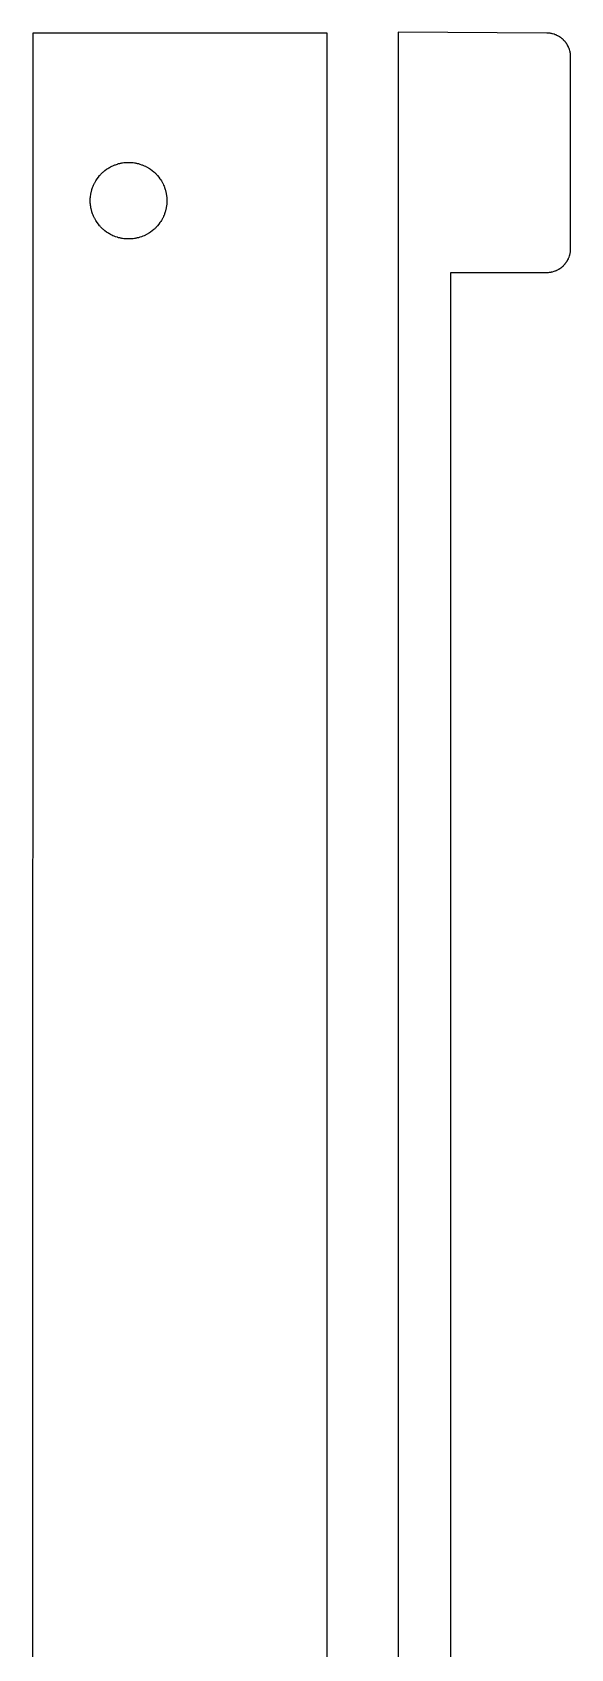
# Model space of a CAD drawing. Header units: metres. Extents: x -5 to 106, y 0 to 135.
# Drawn here: x 83.5 to 106, y 67.5 to 135 of the extents above; entities that cross this region are included whole.
import ezdxf

# ---------------------------------------------------------------- set-up
doc = ezdxf.new("R2010")
doc.units = ezdxf.units.M

msp = doc.modelspace()

# ---------------------------------------------------------------- linework, layer by layer
for p, q in [((104.95, 135), (98.75, 135.032)), ((98.75, 135.032), (98.75, 43.25)), ((83.5, 135), (83.4854, 43.168)), ((95.7842, 135), (83.5, 135)), ((95.7842, 43.25), (95.7842, 135)), ((104.968, 135), (104.95, 135)), ((104.985, 134.999), (104.968, 135)), ((105.002, 134.999), (104.985, 134.999)), ((105.02, 134.998), (105.002, 134.999)), ((105.072, 134.992), (105.02, 134.998)), ((105.089, 134.99), (105.072, 134.992)), ((105.124, 134.984), (105.089, 134.99)), ((105.141, 134.981), (105.124, 134.984)), ((105.158, 134.979), (105.141, 134.981)), ((105.175, 134.975), (105.158, 134.979)), ((105.192, 134.971), (105.175, 134.975)), ((105.259, 134.951), (105.192, 134.971)), ((105.309, 134.934), (105.259, 134.951)), ((105.324, 134.927), (105.309, 134.934)), ((105.341, 134.921), (105.324, 134.927)), ((105.356, 134.913), (105.341, 134.921)), ((105.373, 134.906), (105.356, 134.913)), ((105.42, 134.883), (105.373, 134.906)), ((105.435, 134.875), (105.42, 134.883)), ((105.45, 134.866), (105.435, 134.875)), ((105.465, 134.857), (105.45, 134.866)), ((105.479, 134.848), (105.465, 134.857)), ((105.495, 134.839), (105.479, 134.848)), ((105.509, 134.829), (105.495, 134.839)), ((105.523, 134.819), (105.509, 134.829)), ((105.538, 134.809), (105.523, 134.819)), ((105.552, 134.799), (105.538, 134.809)), ((105.579, 134.777), (105.552, 134.799)), ((105.593, 134.766), (105.579, 134.777)), ((105.606, 134.755), (105.593, 134.766)), ((105.645, 134.72), (105.606, 134.755)), ((105.657, 134.707), (105.645, 134.72)), ((105.669, 134.694), (105.657, 134.707)), ((105.682, 134.682), (105.669, 134.694)), ((105.705, 134.656), (105.682, 134.682)), ((105.716, 134.643), (105.705, 134.656)), ((105.728, 134.629), (105.716, 134.643)), ((105.749, 134.602), (105.728, 134.629)), ((105.759, 134.588), (105.749, 134.602)), ((105.77, 134.573), (105.759, 134.588)), ((105.779, 134.56), (105.77, 134.573)), ((105.789, 134.545), (105.779, 134.56)), ((105.798, 134.53), (105.789, 134.545)), ((105.808, 134.515), (105.798, 134.53)), ((105.816, 134.5), (105.808, 134.515)), ((105.824, 134.484), (105.816, 134.5)), ((105.833, 134.47), (105.824, 134.484)), ((105.856, 134.423), (105.833, 134.47)), ((105.863, 134.406), (105.856, 134.423)), ((105.877, 134.375), (105.863, 134.406)), ((105.884, 134.358), (105.877, 134.375)), ((105.901, 134.309), (105.884, 134.358)), ((105.916, 134.259), (105.901, 134.309)), ((105.92, 134.242), (105.916, 134.259)), ((105.925, 134.225), (105.92, 134.242)), ((105.928, 134.208), (105.925, 134.225)), ((105.932, 134.19), (105.928, 134.208)), ((105.935, 134.174), (105.932, 134.19)), ((105.938, 134.156), (105.935, 134.174)), ((105.94, 134.14), (105.938, 134.156)), ((105.946, 134.087), (105.94, 134.14)), ((105.947, 134.069), (105.946, 134.087)), ((105.948, 134.053), (105.947, 134.069)), ((105.95, 134.018), (105.948, 134.053)), ((105.95, 125.982), (105.95, 134.018)), ((86.1895, 128.918), (86.2393, 128.985)), ((86.2393, 128.985), (86.292, 129.05)), ((86.292, 129.05), (86.3105, 129.07)), ((86.3105, 129.07), (86.3301, 129.091)), ((86.3301, 129.091), (86.3486, 129.111)), ((86.3486, 129.111), (86.3682, 129.132)), ((86.3682, 129.132), (86.3887, 129.151)), ((86.3887, 129.151), (86.4092, 129.17)), ((86.4092, 129.17), (86.4297, 129.189)), ((86.4297, 129.189), (86.4502, 129.208)), ((86.4502, 129.208), (86.5146, 129.261)), ((86.5146, 129.261), (86.582, 129.311)), ((86.582, 129.311), (86.6289, 129.342)), ((86.6289, 129.342), (86.6758, 129.371)), ((86.6758, 129.371), (86.7002, 129.386)), ((86.7002, 129.386), (86.749, 129.413)), ((86.749, 129.413), (86.7734, 129.426)), ((86.7734, 129.426), (86.7988, 129.438)), ((86.7988, 129.438), (86.8496, 129.462)), ((86.8496, 129.462), (86.9004, 129.483)), ((86.9004, 129.483), (86.9268, 129.494)), ((86.9268, 129.494), (86.9531, 129.504)), ((86.9531, 129.504), (87.0322, 129.53)), ((87.0322, 129.53), (87.0586, 129.538)), ((87.0586, 129.538), (87.0859, 129.546)), ((87.0859, 129.546), (87.1133, 129.553)), ((87.1133, 129.553), (87.1396, 129.559)), ((87.1396, 129.559), (87.167, 129.565)), ((87.167, 129.565), (87.1943, 129.57)), ((87.1943, 129.57), (87.2217, 129.576)), ((87.2217, 129.576), (87.25, 129.58)), ((87.25, 129.58), (87.3047, 129.588)), ((87.3047, 129.588), (87.333, 129.591)), ((87.333, 129.591), (87.3604, 129.594)), ((87.3604, 129.594), (87.3887, 129.596)), ((87.3887, 129.596), (87.416, 129.598)), ((87.416, 129.598), (87.4717, 129.6)), ((87.4717, 129.6), (87.5283, 129.6)), ((87.5283, 129.6), (87.584, 129.598)), ((87.584, 129.598), (87.6113, 129.596)), ((87.6113, 129.596), (87.6396, 129.594)), ((87.6396, 129.594), (87.667, 129.591)), ((87.667, 129.591), (87.6953, 129.588)), ((87.6953, 129.588), (87.75, 129.58)), ((87.75, 129.58), (87.7783, 129.576)), ((87.7783, 129.576), (87.8057, 129.57)), ((87.8057, 129.57), (87.833, 129.565)), ((87.833, 129.565), (87.8604, 129.559)), ((87.8604, 129.559), (87.8867, 129.553)), ((87.8867, 129.553), (87.9141, 129.546)), ((87.9141, 129.546), (87.9414, 129.538)), ((87.9414, 129.538), (87.9678, 129.53)), ((87.9678, 129.53), (88.0469, 129.504)), ((88.0469, 129.504), (88.0732, 129.494)), ((88.0732, 129.494), (88.0996, 129.483)), ((88.0996, 129.483), (88.1504, 129.462)), ((88.1504, 129.462), (88.2012, 129.438)), ((88.2012, 129.438), (88.2266, 129.426)), ((88.2266, 129.426), (88.251, 129.413)), ((88.251, 129.413), (88.2998, 129.386)), ((88.2998, 129.386), (88.3242, 129.371)), ((88.3242, 129.371), (88.3711, 129.342)), ((88.3711, 129.342), (88.418, 129.311)), ((88.418, 129.311), (88.4854, 129.261)), ((88.4854, 129.261), (88.5498, 129.208)), ((88.5498, 129.208), (88.5703, 129.189)), ((88.5703, 129.189), (88.5908, 129.17)), ((88.5908, 129.17), (88.6113, 129.151)), ((88.6113, 129.151), (88.6318, 129.132)), ((88.6318, 129.132), (88.6514, 129.111)), ((88.6514, 129.111), (88.6699, 129.091)), ((88.6699, 129.091), (88.6895, 129.07)), ((88.6895, 129.07), (88.708, 129.05)), ((88.708, 129.05), (88.7607, 128.985)), ((88.7607, 128.985), (88.8105, 128.918)), ((85.9238, 128.278), (85.9297, 128.306)), ((85.9297, 128.306), (85.9346, 128.333)), ((85.9346, 128.333), (85.9414, 128.36)), ((85.9414, 128.36), (85.9473, 128.387)), ((85.9473, 128.387), (85.9541, 128.414)), ((85.9541, 128.414), (85.9619, 128.441)), ((85.9619, 128.441), (85.9697, 128.468)), ((85.9697, 128.468), (85.9961, 128.547)), ((85.9961, 128.547), (86.0059, 128.573)), ((86.0059, 128.573), (86.0166, 128.6)), ((86.0166, 128.6), (86.0381, 128.65)), ((86.0381, 128.65), (86.0615, 128.701)), ((86.0615, 128.701), (86.0742, 128.727)), ((86.0742, 128.727), (86.0869, 128.751)), ((86.0869, 128.751), (86.1143, 128.8)), ((86.1143, 128.8), (86.1289, 128.824)), ((86.1289, 128.824), (86.1582, 128.871)), ((86.1582, 128.871), (86.1895, 128.918)), ((88.8105, 128.918), (88.8418, 128.871)), ((88.8418, 128.871), (88.8711, 128.824)), ((88.8711, 128.824), (88.8857, 128.8)), ((88.8857, 128.8), (88.9131, 128.751)), ((88.9131, 128.751), (88.9258, 128.727)), ((88.9258, 128.727), (88.9385, 128.701)), ((88.9385, 128.701), (88.9619, 128.65)), ((88.9619, 128.65), (88.9834, 128.6)), ((88.9834, 128.6), (88.9941, 128.573)), ((88.9941, 128.573), (89.0039, 128.547)), ((89.0039, 128.547), (89.0303, 128.468)), ((89.0303, 128.468), (89.0381, 128.441)), ((89.0381, 128.441), (89.0459, 128.414)), ((89.0459, 128.414), (89.0527, 128.387)), ((89.0527, 128.387), (89.0586, 128.36)), ((89.0586, 128.36), (89.0654, 128.333)), ((89.0654, 128.333), (89.0703, 128.306)), ((89.0703, 128.306), (89.0762, 128.278)), ((85.9004, 128.028), (85.9023, 128.084)), ((85.9004, 127.972), (85.9004, 128.028)), ((85.9023, 127.916), (85.9004, 127.972)), ((85.9023, 128.084), (85.9043, 128.111)), ((85.9043, 127.889), (85.9023, 127.916)), ((85.9043, 128.111), (85.9062, 128.14)), ((85.9062, 127.86), (85.9043, 127.889)), ((85.9062, 128.14), (85.9092, 128.167)), ((85.9092, 127.833), (85.9062, 127.86)), ((85.9092, 128.167), (85.9121, 128.195)), ((85.9121, 127.805), (85.9092, 127.833)), ((85.9121, 128.195), (85.9199, 128.25)), ((85.9199, 127.75), (85.9121, 127.805)), ((85.9199, 128.25), (85.9238, 128.278)), ((85.9238, 127.722), (85.9199, 127.75)), ((85.9297, 127.694), (85.9238, 127.722)), ((85.9346, 127.667), (85.9297, 127.694)), ((85.9414, 127.64), (85.9346, 127.667)), ((85.9473, 127.613), (85.9414, 127.64)), ((85.9541, 127.586), (85.9473, 127.613)), ((89.0527, 127.613), (89.0459, 127.586)), ((89.0586, 127.64), (89.0527, 127.613)), ((89.0654, 127.667), (89.0586, 127.64)), ((89.0703, 127.694), (89.0654, 127.667)), ((89.0762, 127.722), (89.0703, 127.694)), ((89.0762, 128.278), (89.0801, 128.25)), ((89.0801, 127.75), (89.0762, 127.722)), ((89.0801, 128.25), (89.0879, 128.195)), ((89.0879, 127.805), (89.0801, 127.75)), ((89.0879, 128.195), (89.0908, 128.167)), ((89.0908, 127.833), (89.0879, 127.805)), ((89.0908, 128.167), (89.0938, 128.14)), ((89.0938, 127.86), (89.0908, 127.833)), ((89.0938, 128.14), (89.0957, 128.111)), ((89.0957, 127.889), (89.0938, 127.86)), ((89.0957, 128.111), (89.0977, 128.084)), ((89.0977, 127.916), (89.0957, 127.889)), ((89.0977, 128.084), (89.0996, 128.028)), ((89.0996, 127.972), (89.0977, 127.916)), ((89.0996, 128.028), (89.0996, 127.972)), ((85.9619, 127.559), (85.9541, 127.586)), ((85.9697, 127.532), (85.9619, 127.559)), ((85.9961, 127.453), (85.9697, 127.532)), ((86.0059, 127.427), (85.9961, 127.453)), ((86.0166, 127.4), (86.0059, 127.427)), ((86.0381, 127.35), (86.0166, 127.4)), ((86.0615, 127.299), (86.0381, 127.35)), ((86.0742, 127.273), (86.0615, 127.299)), ((86.0869, 127.249), (86.0742, 127.273)), ((86.1143, 127.2), (86.0869, 127.249)), ((86.1289, 127.176), (86.1143, 127.2)), ((86.1582, 127.129), (86.1289, 127.176)), ((86.1895, 127.082), (86.1582, 127.129)), ((86.2393, 127.015), (86.1895, 127.082)), ((86.292, 126.95), (86.2393, 127.015)), ((86.3105, 126.93), (86.292, 126.95)), ((88.708, 126.95), (88.6895, 126.93)), ((88.7607, 127.015), (88.708, 126.95)), ((88.8105, 127.082), (88.7607, 127.015)), ((88.8418, 127.129), (88.8105, 127.082)), ((88.8711, 127.176), (88.8418, 127.129)), ((88.8857, 127.2), (88.8711, 127.176)), ((88.9131, 127.249), (88.8857, 127.2)), ((88.9258, 127.273), (88.9131, 127.249)), ((88.9385, 127.299), (88.9258, 127.273)), ((88.9619, 127.35), (88.9385, 127.299)), ((88.9834, 127.4), (88.9619, 127.35)), ((88.9941, 127.427), (88.9834, 127.4)), ((89.0039, 127.453), (88.9941, 127.427)), ((89.0303, 127.532), (89.0039, 127.453)), ((89.0381, 127.559), (89.0303, 127.532)), ((89.0459, 127.586), (89.0381, 127.559)), ((86.3301, 126.909), (86.3105, 126.93)), ((86.3486, 126.889), (86.3301, 126.909)), ((86.3682, 126.868), (86.3486, 126.889)), ((86.3887, 126.849), (86.3682, 126.868)), ((86.4092, 126.83), (86.3887, 126.849)), ((86.4297, 126.811), (86.4092, 126.83)), ((86.4502, 126.792), (86.4297, 126.811)), ((86.5146, 126.739), (86.4502, 126.792)), ((86.582, 126.689), (86.5146, 126.739)), ((86.6289, 126.658), (86.582, 126.689)), ((86.6758, 126.629), (86.6289, 126.658)), ((86.7002, 126.614), (86.6758, 126.629)), ((86.749, 126.587), (86.7002, 126.614)), ((86.7734, 126.574), (86.749, 126.587)), ((86.7988, 126.562), (86.7734, 126.574)), ((86.8496, 126.538), (86.7988, 126.562)), ((86.9004, 126.517), (86.8496, 126.538)), ((86.9268, 126.506), (86.9004, 126.517)), ((86.9531, 126.496), (86.9268, 126.506)), ((87.0322, 126.47), (86.9531, 126.496)), ((87.0586, 126.462), (87.0322, 126.47)), ((87.0859, 126.454), (87.0586, 126.462)), ((87.1133, 126.447), (87.0859, 126.454)), ((87.1396, 126.441), (87.1133, 126.447)), ((87.167, 126.435), (87.1396, 126.441)), ((87.1943, 126.43), (87.167, 126.435)), ((87.2217, 126.424), (87.1943, 126.43)), ((87.25, 126.42), (87.2217, 126.424)), ((87.3047, 126.412), (87.25, 126.42)), ((87.333, 126.409), (87.3047, 126.412)), ((87.3604, 126.406), (87.333, 126.409)), ((87.3887, 126.404), (87.3604, 126.406)), ((87.416, 126.402), (87.3887, 126.404)), ((87.4717, 126.4), (87.416, 126.402)), ((87.5283, 126.4), (87.4717, 126.4)), ((87.584, 126.402), (87.5283, 126.4)), ((87.6113, 126.404), (87.584, 126.402)), ((87.6396, 126.406), (87.6113, 126.404)), ((87.667, 126.409), (87.6396, 126.406)), ((87.6953, 126.412), (87.667, 126.409)), ((87.75, 126.42), (87.6953, 126.412)), ((87.7783, 126.424), (87.75, 126.42)), ((87.8057, 126.43), (87.7783, 126.424)), ((87.833, 126.435), (87.8057, 126.43)), ((87.8604, 126.441), (87.833, 126.435)), ((87.8867, 126.447), (87.8604, 126.441)), ((87.9141, 126.454), (87.8867, 126.447)), ((87.9414, 126.462), (87.9141, 126.454)), ((87.9678, 126.47), (87.9414, 126.462)), ((88.0469, 126.496), (87.9678, 126.47)), ((88.0732, 126.506), (88.0469, 126.496)), ((88.0996, 126.517), (88.0732, 126.506)), ((88.1504, 126.538), (88.0996, 126.517)), ((88.2012, 126.562), (88.1504, 126.538)), ((88.2266, 126.574), (88.2012, 126.562)), ((88.251, 126.587), (88.2266, 126.574)), ((88.2998, 126.614), (88.251, 126.587)), ((88.3242, 126.629), (88.2998, 126.614)), ((88.3711, 126.658), (88.3242, 126.629)), ((88.418, 126.689), (88.3711, 126.658)), ((88.4854, 126.739), (88.418, 126.689)), ((88.5498, 126.792), (88.4854, 126.739)), ((88.5703, 126.811), (88.5498, 126.792)), ((88.5908, 126.83), (88.5703, 126.811)), ((88.6113, 126.849), (88.5908, 126.83)), ((88.6318, 126.868), (88.6113, 126.849)), ((88.6514, 126.889), (88.6318, 126.868)), ((88.6699, 126.909), (88.6514, 126.889)), ((88.6895, 126.93), (88.6699, 126.909)), ((105.856, 125.577), (105.863, 125.594)), ((105.863, 125.594), (105.877, 125.625)), ((105.877, 125.625), (105.884, 125.642)), ((105.884, 125.642), (105.901, 125.691)), ((105.901, 125.691), (105.916, 125.741)), ((105.916, 125.741), (105.92, 125.758)), ((105.92, 125.758), (105.925, 125.775)), ((105.925, 125.775), (105.928, 125.792)), ((105.928, 125.792), (105.932, 125.81)), ((105.932, 125.81), (105.935, 125.826)), ((105.935, 125.826), (105.938, 125.844)), ((105.938, 125.844), (105.94, 125.86)), ((105.94, 125.86), (105.946, 125.913)), ((105.946, 125.913), (105.947, 125.931)), ((105.947, 125.931), (105.948, 125.947)), ((105.948, 125.947), (105.95, 125.982)), ((100.95, 65), (100.95, 125)), ((100.95, 125), (104.968, 125)), ((104.968, 125), (104.985, 125.001)), ((104.985, 125.001), (105.002, 125.001)), ((105.002, 125.001), (105.02, 125.002)), ((105.02, 125.002), (105.072, 125.008)), ((105.072, 125.008), (105.089, 125.01)), ((105.089, 125.01), (105.124, 125.016)), ((105.124, 125.016), (105.141, 125.019)), ((105.141, 125.019), (105.158, 125.021)), ((105.158, 125.021), (105.175, 125.025)), ((105.175, 125.025), (105.192, 125.029)), ((105.192, 125.029), (105.259, 125.049)), ((105.259, 125.049), (105.309, 125.066)), ((105.309, 125.066), (105.324, 125.073)), ((105.324, 125.073), (105.341, 125.079)), ((105.341, 125.079), (105.356, 125.087)), ((105.356, 125.087), (105.373, 125.094)), ((105.373, 125.094), (105.42, 125.117)), ((105.42, 125.117), (105.435, 125.125)), ((105.435, 125.125), (105.45, 125.134)), ((105.45, 125.134), (105.465, 125.143)), ((105.465, 125.143), (105.479, 125.152)), ((105.479, 125.152), (105.495, 125.161)), ((105.495, 125.161), (105.509, 125.171)), ((105.509, 125.171), (105.523, 125.181)), ((105.523, 125.181), (105.538, 125.191)), ((105.538, 125.191), (105.552, 125.201)), ((105.552, 125.201), (105.579, 125.223)), ((105.579, 125.223), (105.593, 125.234)), ((105.593, 125.234), (105.606, 125.245)), ((105.606, 125.245), (105.645, 125.28)), ((105.645, 125.28), (105.657, 125.293)), ((105.657, 125.293), (105.669, 125.306)), ((105.669, 125.306), (105.682, 125.318)), ((105.682, 125.318), (105.705, 125.344)), ((105.705, 125.344), (105.716, 125.357)), ((105.716, 125.357), (105.728, 125.371)), ((105.728, 125.371), (105.749, 125.398)), ((105.749, 125.398), (105.759, 125.412)), ((105.759, 125.412), (105.77, 125.427)), ((105.77, 125.427), (105.779, 125.44)), ((105.779, 125.44), (105.789, 125.455)), ((105.789, 125.455), (105.798, 125.47)), ((105.798, 125.47), (105.808, 125.485)), ((105.808, 125.485), (105.816, 125.5)), ((105.816, 125.5), (105.824, 125.516)), ((105.824, 125.516), (105.833, 125.53)), ((105.833, 125.53), (105.856, 125.577))]:
    msp.add_line(p, q)

doc.saveas('drawing.dxf')
